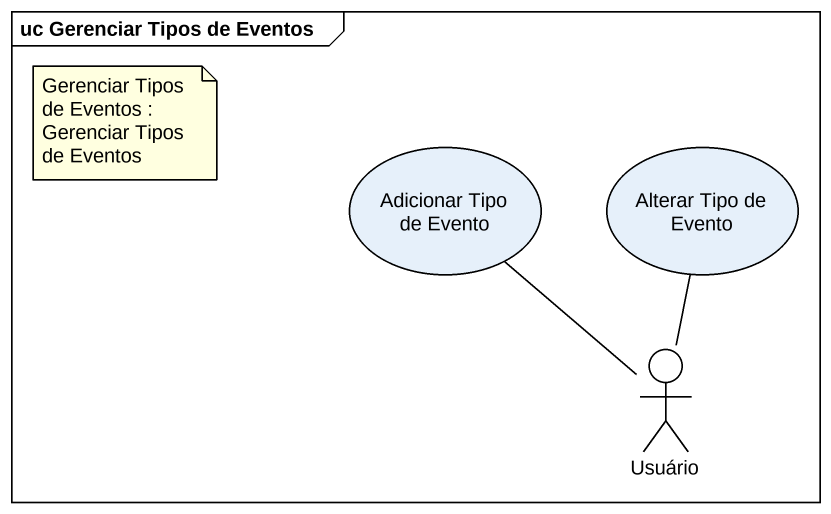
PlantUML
@startuml
mainframe uc Gerenciar Tipos de Eventos
usecase "Adicionar Tipo de Evento" as Adicionar_Tipo_de_Evento
usecase "Alterar Tipo de Evento" as Alterar_Tipo_de_Evento
actor Usuário
Usuário -up- Adicionar_Tipo_de_Evento
Usuário -up- Alterar_Tipo_de_Evento
note as N1
  Gerenciar Tipos de Eventos : Gerenciar Tipos de Eventos
end note
@enduml
